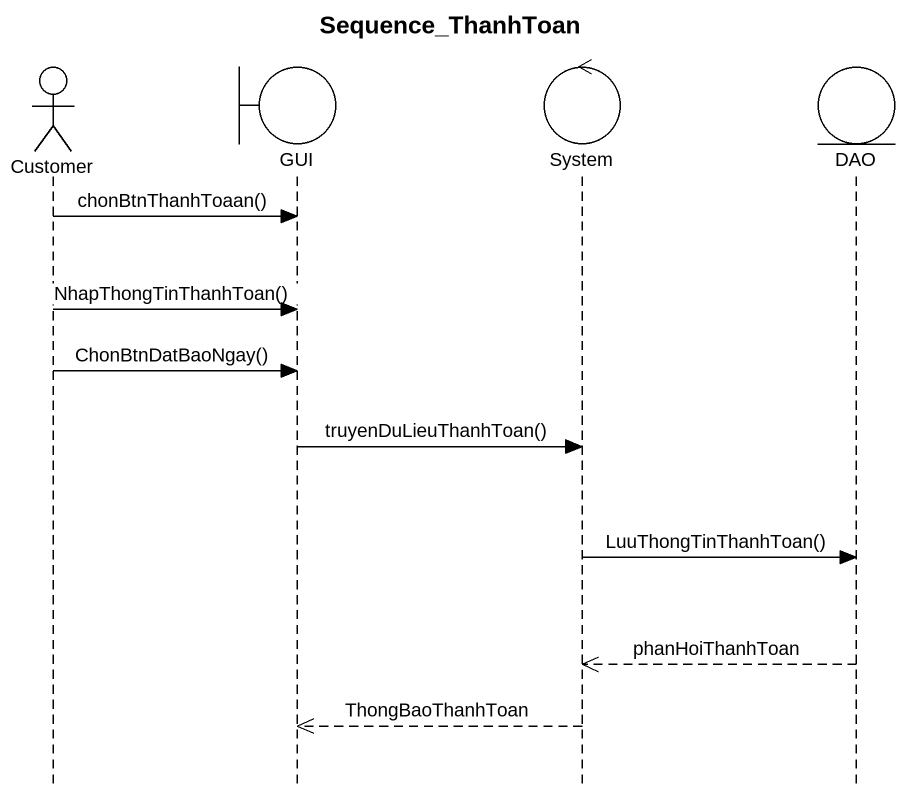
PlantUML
@startuml
title Sequence_ThanhToan
hide footbox
actor Customer
boundary GUI
control System
entity DAO

Customer -> GUI : chonBtnThanhToaan()
Customer -> GUI : NhapThongTinThanhToan()
Customer -> GUI : ChonBtnDatBaoNgay()
GUI -> System : truyenDuLieuThanhToan()
System -> DAO : LuuThongTinThanhToan()
DAO -->> System : phanHoiThanhToan
System -->> GUI : ThongBaoThanhToan
@enduml
